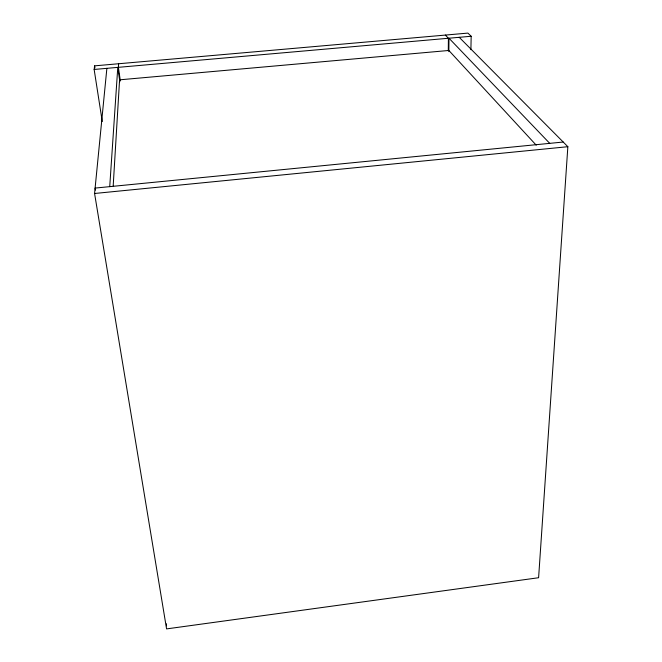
<?xml version="1.0" encoding="UTF-8"?>
<svg xmlns="http://www.w3.org/2000/svg" width="662" height="662" viewBox="0 0 662 662"><rect width="100%" height="100%" fill="white"/><g stroke="black" fill="none" stroke-linecap="round" stroke-linejoin="round"><path stroke-width="0.99" d="M448.29 50.668L448.406 38.264L445.352 35.078M448.844 51.644L448.977 38.214L549.725 143.356M470.905 49.691L471.17 36.261L467.902 33.1L94.625 65.852L94.145 69.46L102.271 121.56M113.194 185.89L119.574 79.829L448.853 50.469L536.228 145.177M118.614 63.742L118.382 67.325L120.302 80.632M109.727 186.643L117.778 67.375L119.855 81.74M459.229 37.312L567.855 146.707L538.603 577.727L166.576 628.9L94.575 193.486L106.88 68.335M563.213 142.032L95.105 188.082L95.444 190.118M94.575 193.486L567.855 146.707M94.145 69.46L471.17 36.261M94.625 65.852L94.947 67.888M166.435 623.819L166.493 625.855"/></g></svg>
